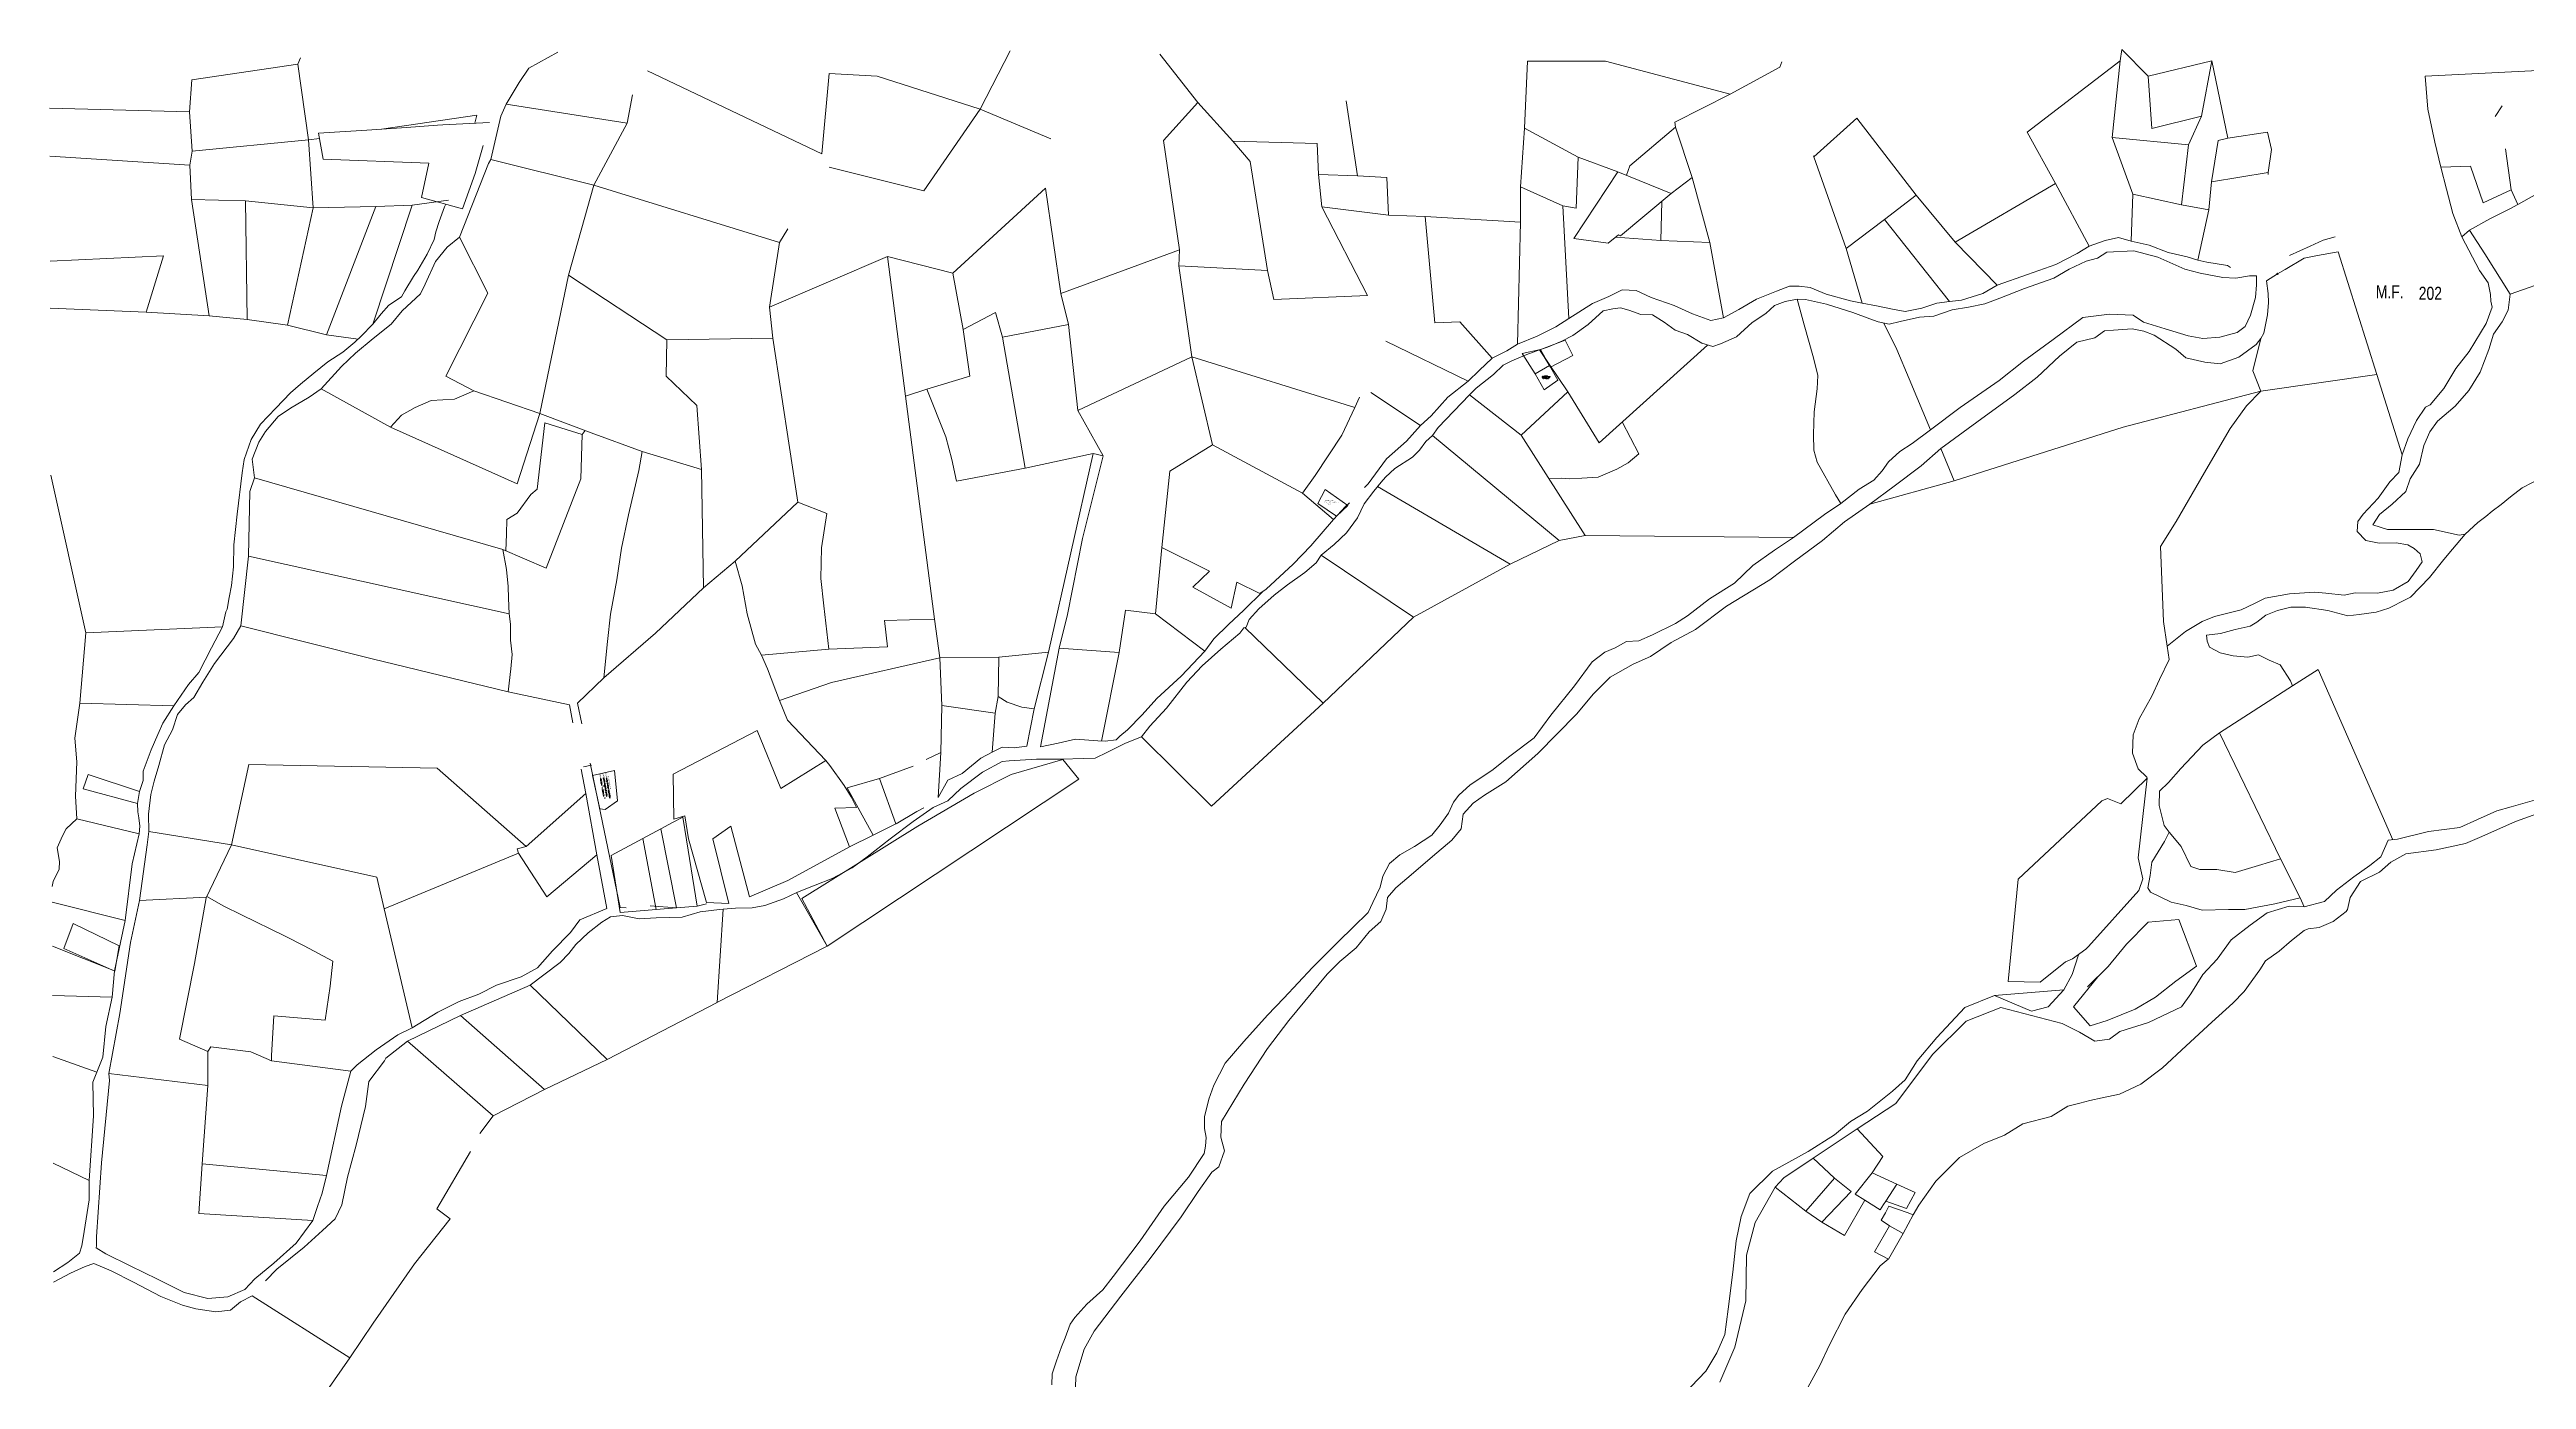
# Model space of a CAD drawing. Header units: millimetres. Extents: x 1186 to 5770, y 1756 to 4686.
# Drawn here: x 1186 to 3086, y 3666 to 4685 of the extents above; entities that cross this region are included whole.
import ezdxf

# ---------------------------------------------------------------- set-up
doc = ezdxf.new("R2010")
doc.units = ezdxf.units.MM
doc.header["$PDMODE"] = 35
doc.header["$PDSIZE"] = 0.5
for name, color, linetype, lineweight in [('Level 4', 7, 'Continuous', 0), ('PARCELAS', 7, 'Continuous', 0), ('Zona', 7, 'Continuous', 0)]:
    doc.layers.add(name, color=color, linetype=linetype, lineweight=lineweight)
doc.styles.add('ESCRITO', font='simplex.shx', dxfattribs={"height": 2})
doc.styles.add('ROMAN', font='times.ttf', dxfattribs={"height": 2})
doc.styles.get("Standard").update_dxf_attribs({"font": 'TCCM____.TTF'})
doc.styles.add('STYLE1', font='sanss___.ttf', dxfattribs={"height": 0.24})
doc.styles.add('Styledgn003', font='dgn003.shx')

# ---------------------------------------------------------------- blocks, each defined once
blk = doc.blocks.new('AnonymousCell31')
at = {"layer": 'Level 4', "color": 6}
for p, q in [((4.7, 17), (-17.4, -8.4)), ((17.3, 6.7), (-5.2, -16.9)), ((4.7, 17), (17.3, 6.7))]:
    blk.add_line(p, q, dxfattribs=at)
at = {"layer": 'Level 4', "color": 6, "linetype": 'Continuous', "lineweight": 0}
blk.add_line((-17.4, -8.4), (-5.2, -16.9), dxfattribs=at)
blk = doc.blocks.new('AnonymousCell32')
at = {"layer": 'Level 4', "color": 6}
for p, q in [((-26, 18.2), (7.8, 40.7)), ((7.8, 40.7), (27.6, 19.5)), ((19.2, 7.1), (27.6, 19.5)), ((-26, 18.2), (-9.5, 3)), ((-9.5, 3), (3.1, -7.3)), ((19.2, 7.1), (6.4, -9.4)), ((3.1, -7.3), (-19.4, -30.9)), ((13.6, -14), (-1.8, -41)), ((13.6, -14), (6.4, -9.4)), ((-19.4, -30.9), (-1.8, -41))]:
    blk.add_line(p, q, dxfattribs=at)
blk = doc.blocks.new('AnonymousCell33')
at = {"layer": 'Level 4', "color": 6}
for p, q in [((-15.8, -2.3), (-3, 14.1)), ((-3, 14.1), (15.9, 5.5)), ((15.9, 5.5), (7.5, -7.5)), ((-8.6, -6.9), (-15.8, -2.3)), ((3.3, -14.2), (-8.6, -6.9)), ((5.9, -10.1), (3.3, -14.2)), ((7.5, -7.5), (5.9, -10.1))]:
    blk.add_line(p, q, dxfattribs=at)
blk = doc.blocks.new('AnonymousCell34')
at = {"layer": 'Level 4', "color": 6}
for p, q in [((-10.9, -7.2), (0.5, 12.8)), ((10.9, 6.9), (-0.3, -12.8)), ((0.5, 12.8), (10.9, 6.9)), ((-0.3, -12.8), (-10.9, -7.2))]:
    blk.add_line(p, q, dxfattribs=at)
blk = doc.blocks.new('AnonymousCell35')
at = {"layer": 'Level 4', "color": 6}
for p, q in [((-12.2, -0.2), (-8.8, 5.3)), ((-8.8, 5.3), (-6.3, 10.5)), ((-6.3, 10.5), (7.7, 5.5)), ((12.4, 3.8), (4.6, -10.4)), ((12.4, 3.8), (7.7, 5.5)), ((-12.2, -0.2), (-5.8, -4.5)), ((-5.8, -4.5), (4.6, -10.4))]:
    blk.add_line(p, q, dxfattribs=at)
blk = doc.blocks.new('AnonymousCell36')
at = {"layer": 'Level 4', "color": 6}
for p, q in [((-2.9, 9.3), (-11.2, -3.7)), ((-2.9, 9.3), (11.2, 2.9)), ((11.2, 2.9), (4.6, -9.4)), ((-11.2, -3.7), (4.6, -9.4))]:
    blk.add_line(p, q, dxfattribs=at)
blk = doc.blocks.new('MF')
at = {"layer": 'Zona', "color": 7, "linetype": 'Continuous', "lineweight": 0, "insert": (0.4, 0.4), "char_height": 10, "attachment_point": 5, "line_spacing_factor": 0.8, "style": 'Styledgn003'}
blk.add_mtext('{\\Fdgn000|c0;\\W0.8;M.F.}', dxfattribs=at)

msp = doc.modelspace()

# ---------------------------------------------------------------- linework, layer by layer
at = {"layer": 'PARCELAS', "color": 1, "linetype": 'Continuous', "lineweight": 0}
for p, q in [((1376.2, 4674.3), (1378.3, 4679.1)), ((1376.2, 4674.3), (1384.4, 4616.1)), ((1899.5, 4639.7), (1922.7, 4684.5)), ((2037.5, 4681.9), (2066.5, 4644.8)), ((2317.2, 4625.1), (2319.4, 4676.4)), ((2319.4, 4676.4), (2379.1, 4676.4)), ((2379.1, 4676.4), (2474.9, 4651.2)), ((2514.5, 4676), (2513, 4672)), ((2702.7, 4622), (2774, 4676.8)), ((2767.7, 4618.1), (2774, 4676.8)), ((2774, 4676.8), (2775.1, 4685.4)), ((2844.1, 4676.9), (2856.6, 4617.4)), ((1820.7, 4665), (1783.8, 4667.1)), ((1820.7, 4665), (1899.5, 4639.7)), ((2513, 4672), (2474.9, 4651.2)), ((3007.7, 4664.9), (3148.6, 4672)), ((1185.9, 4640.4), (1293.1, 4637.6)), ((1293.1, 4637.6), (1295.2, 4607.6)), ((1440.6, 4624.4), (1513.7, 4635.2)), ((1536.2, 4643.6), (1629, 4629.1)), ((1633.1, 4650.8), (1629, 4629.1)), ((1899.5, 4639.7), (1953.9, 4617)), ((2040.1, 4615.6), (2066.5, 4644.8)), ((2066.5, 4644.8), (2093.5, 4615.1)), ((2189.1, 4588.6), (2180.4, 4646.1)), ((1384.4, 4616.1), (1392.9, 4617.3)), ((1629, 4629.1), (1603.2, 4581.5)), ((2314, 4580.1), (2317.2, 4625.1)), ((2317.2, 4625.1), (2358.2, 4602.9)), ((2432.8, 4625.9), (2445.7, 4587.4)), ((2538.9, 4603.3), (2571.9, 4632.8)), ((2571.9, 4632.8), (2617.4, 4573.9)), ((2702.7, 4622), (2724.2, 4582.7)), ((2826.4, 4612.3), (2767.7, 4618.1)), ((2767.7, 4618.1), (2783.6, 4574.5)), ((1186, 4603.8), (1293.4, 4596.7)), ((1295.2, 4607.6), (1293.4, 4596.7)), ((1295.2, 4607.6), (1384.4, 4616.1)), ((1384.4, 4616.1), (1388, 4564.2)), ((1603.2, 4581.5), (1524.3, 4601.1)), ((2040.1, 4615.6), (2052.4, 4531.8)), ((2093.5, 4615.1), (2106.6, 4599.5)), ((2106.6, 4599.5), (2119.9, 4516)), ((2358.2, 4602.9), (2388.7, 4591.7)), ((2538.6, 4604), (2538.9, 4603.3)), ((2538.9, 4603.3), (2563.7, 4533)), ((2826.4, 4612.3), (2820.9, 4566.3)), ((2849, 4615.6), (2843.9, 4583.9)), ((1293.4, 4596.7), (1294.7, 4570.5)), ((1603.2, 4581.5), (1583.9, 4512.5)), ((1745.7, 4537.6), (1603.2, 4581.5)), ((2161.7, 4564.9), (2159.1, 4589.6)), ((2159.1, 4589.6), (2189.1, 4588.6)), ((2314.1, 4553.2), (2314, 4580.1)), ((2346.5, 4565.6), (2314, 4580.1)), ((2429.5, 4575), (2445.7, 4587.4)), ((2429.5, 4575), (2445.7, 4587.4)), ((2445.7, 4587.4), (2459.1, 4537.4)), ((2724.2, 4582.7), (2750.1, 4534.7)), ((2843.9, 4583.9), (2842, 4562.6)), ((2843.9, 4583.9), (2887.4, 4591.2)), ((1294.7, 4570.5), (1336.2, 4569.5)), ((1308.3, 4481.3), (1294.7, 4570.5)), ((1336.2, 4569.5), (1388, 4564.2)), ((1336.2, 4569.5), (1337.5, 4478.5)), ((1388, 4564.2), (1368.3, 4474)), ((1388, 4564.2), (1436.1, 4565)), ((1436.1, 4565), (1398.3, 4466.6)), ((1464, 4566), (1433.9, 4475)), ((1436.1, 4565), (1464, 4566)), ((1464, 4566), (1491.9, 4569.9)), ((2212.7, 4558.4), (2161.7, 4564.9)), ((2351, 4479.2), (2346.5, 4565.6)), ((2422.5, 4569), (2421.7, 4539)), ((2617.4, 4573.9), (2647.4, 4537.8)), ((2783.6, 4574.5), (2782.3, 4538.6)), ((2783.6, 4574.5), (2820.9, 4566.3)), ((2820.9, 4566.3), (2842, 4562.6)), ((2842, 4562.6), (2833.5, 4524)), ((3073.9, 4577.8), (3078.9, 4566.6)), ((1500.3, 4541.6), (1522, 4498.6)), ((2212.7, 4558.4), (2240.9, 4557.4)), ((2240.9, 4557.4), (2314.1, 4553.2)), ((2311.7, 4459.6), (2314.1, 4553.2)), ((2387.1, 4541.7), (2421.7, 4539)), ((2563.7, 4533), (2593.1, 4555.1)), ((2593.1, 4555.1), (2643, 4492.2)), ((3036, 4541.9), (3041.8, 4547)), ((1186.3, 4523.2), (1273.4, 4527.3)), ((1260, 4484.1), (1273.4, 4527.3)), ((1745.7, 4537.6), (1738, 4487.8)), ((1738, 4487.8), (1828.5, 4526.7)), ((1828.5, 4526.7), (1842.4, 4419.8)), ((1828.5, 4526.7), (1878.7, 4514)), ((1961.4, 4498.3), (2052.4, 4531.8)), ((2052.4, 4531.8), (2052.1, 4519.6)), ((2421.7, 4539), (2459.1, 4537.4)), ((2459.1, 4537.4), (2469.7, 4479.8)), ((2563.7, 4533), (2576.1, 4491)), ((2647.4, 4537.8), (2679.5, 4504.8)), ((2900.4, 4516.8), (2914.9, 4525.5)), ((2914.9, 4525.5), (2925.2, 4527.5)), ((2925.2, 4527.5), (2941, 4530.4)), ((2970.7, 4436.2), (2941, 4530.4)), ((1583.9, 4512.5), (1562, 4406.5)), ((1659.3, 4462.9), (1583.9, 4512.5)), ((1878.7, 4514), (1886.5, 4470.7)), ((2052.1, 4519.6), (2061.9, 4449.9)), ((2052.1, 4519.6), (2119.9, 4516)), ((2886.1, 4508.1), (2894.6, 4513.5)), ((2887.4, 4498.5), (2886.1, 4508.1)), ((2894.6, 4513.5), (2900.4, 4516.8)), ((1186.4, 4487.1), (1260, 4484.1)), ((1260, 4484.1), (1308.3, 4481.3)), ((1522, 4498.6), (1489.8, 4435.1)), ((1738, 4487.8), (1740.6, 4464.1)), ((1961.4, 4498.3), (1967.3, 4474.6)), ((2887, 4482), (2887.7, 4491.4)), ((2887.7, 4491.4), (2887.4, 4498.5)), ((1368.3, 4474), (1398.3, 4466.6)), ((1398.3, 4466.6), (1422.5, 4463.4)), ((1740.6, 4464.1), (1659.3, 4462.9)), ((1740.6, 4464.1), (1759.7, 4338.4)), ((1916.7, 4464.9), (1967.3, 4474.6)), ((1934, 4364.6), (1916.7, 4464.9)), ((1967.3, 4474.6), (1974.5, 4408.7)), ((2881.7, 4463.8), (2884, 4468)), ((2884, 4468), (2887, 4482)), ((1974.5, 4408.7), (2061.9, 4449.9)), ((2061.9, 4449.9), (2077.7, 4382.4)), ((2061.9, 4449.9), (2186.9, 4410.9)), ((2328.5, 4455.3), (2350.2, 4423)), ((2875.7, 4439), (2881.7, 4463.8)), ((1489.8, 4435.1), (1511.4, 4423.9)), ((2881.8, 4423.5), (2875.7, 4439)), ((2970.7, 4436.2), (2881.8, 4423.5)), ((2990.2, 4374.7), (2970.7, 4436.2)), ((1394.1, 4425.3), (1447.4, 4395.9)), ((1511.4, 4423.9), (1562, 4406.5)), ((1858.7, 4425), (1842.4, 4419.8)), ((1842.4, 4419.8), (1864.7, 4248.8)), ((1974.5, 4408.7), (1994, 4374)), ((2186.9, 4410.9), (2190.6, 4419)), ((2199.2, 4422.6), (2237.2, 4397.3)), ((2275, 4420.8), (2314.6, 4389.7)), ((2314.6, 4389.7), (2350.2, 4423)), ((2881.8, 4423.5), (2776.2, 4396)), ((1594.4, 4390.2), (1596.7, 4393.4)), ((2246.6, 4389.5), (2343.7, 4308.9)), ((2314.6, 4389.7), (2363.6, 4312.8)), ((2776.2, 4396), (2646.7, 4354.7)), ((1934, 4364.6), (1986.4, 4375.8)), ((1951.9, 4223.4), (1986.4, 4375.8)), ((1986.4, 4375.8), (1994, 4374)), ((2077.7, 4382.4), (2146.8, 4345.2)), ((2646.7, 4354.7), (2636.5, 4379.6)), ((1186.8, 4359.2), (1213.7, 4238.2)), ((1343, 4357), (1533.5, 4302)), ((2204.3, 4350.3), (2306.2, 4290.9)), ((2646.7, 4354.7), (2582, 4337)), ((1711.6, 4293.1), (1759.7, 4338.4)), ((2146.8, 4345.2), (2170.6, 4325.2)), ((2343.7, 4308.9), (2363.6, 4312.8)), ((2363.6, 4312.8), (2523.3, 4311.4)), ((1338.4, 4297), (1332.7, 4243.6)), ((1338.4, 4297), (1538.4, 4252.9)), ((2034.2, 4252.9), (2039, 4303.7)), ((2161.2, 4297.7), (2231.9, 4250.2)), ((2306.2, 4290.9), (2343.7, 4308.9)), ((1687.5, 4272.7), (1711.6, 4293.1)), ((2231.9, 4250.2), (2306.2, 4290.9)), ((1650.6, 4238.1), (1687.5, 4272.7)), ((1213.7, 4238.2), (1209.2, 4184.3)), ((1213.7, 4238.2), (1318.5, 4242.8)), ((1611, 4203.7), (1650.6, 4238.1)), ((1868.8, 4219), (1864.7, 4248.8)), ((2034.2, 4252.9), (2071.8, 4224.2)), ((2102.7, 4242.4), (2162.6, 4184.4)), ((2162.6, 4184.4), (2231.9, 4250.2)), ((1783.5, 4225.6), (1731.8, 4221)), ((1868.8, 4219), (1913.8, 4219.6)), ((1870.3, 4182.6), (1868.8, 4219)), ((1913.8, 4219.6), (1913.3, 4189.4)), ((1913.8, 4219.6), (1951.9, 4223.4)), ((1940.9, 4180), (1951.9, 4223.4)), ((1960.1, 4226.6), (1945.9, 4150.9)), ((1960.1, 4226.6), (2006.1, 4223.1)), ((2006.1, 4223.1), (1992.7, 4155.2)), ((1590.8, 4184.3), (1611, 4203.7)), ((1209.2, 4184.3), (1281.3, 4182.2)), ((1537.7, 4192.9), (1584.7, 4183)), ((1587.2, 4169.2), (1584.7, 4183)), ((1869.5, 4146.5), (1870.3, 4182.6)), ((1911.2, 4176.7), (1870.3, 4182.6)), ((1913.3, 4189.4), (1911.2, 4176.7)), ((1935.5, 4151.4), (1940.9, 4180)), ((2906.2, 4197.5), (2850.1, 4161.5)), ((1908.9, 4146.7), (1911.2, 4176.7)), ((2850.1, 4161.5), (2896.9, 4065)), ((1869.5, 4146.5), (1867.4, 4111.9)), ((1551.4, 4074.4), (1483.2, 4134.4)), ((1597.1, 4115.1), (1593.7, 4133.6)), ((1601.6, 4136.8), (1595.5, 4135.5)), ((1597.1, 4115.1), (1551.4, 4074.4)), ((1605.5, 4068.1), (1597.1, 4115.1)), ((1206.7, 4095.6), (1254.7, 4084.2)), ((1262, 4086), (1325.4, 4075.8)), ((1325.4, 4075.8), (1306, 4035)), ((1442.4, 4026.6), (1545.5, 4069.3)), ((1613.4, 4026.9), (1605.5, 4068.1)), ((2896.9, 4065), (2912, 4035)), ((1243.9, 4017.8), (1187.9, 4031.8)), ((1254.8, 4033.1), (1306.2, 4035.6)), ((2912, 4035), (2915.1, 4028.1)), ((1243.9, 4017.8), (1235.8, 3979.2)), ((1442.4, 4026.6), (1464, 3935.5)), ((1702.6, 4026.4), (1697.8, 3954.7)), ((1188.1, 3998), (1235.8, 3979.2)), ((1235.8, 3979.2), (1234, 3958.8)), ((2738.2, 3951.4), (2756.8, 3974.6)), ((1188.2, 3960.1), (1234, 3958.8)), ((1501.1, 3944.8), (1554.4, 3968.1)), ((1554.4, 3968.1), (1613.5, 3911)), ((1613.5, 3911), (1697.8, 3954.7)), ((2677.6, 3960.2), (2730.8, 3964.6)), ((2718.7, 3951.5), (2730.8, 3964.6)), ((1460.5, 3925.1), (1501.1, 3944.8)), ((1501.1, 3944.8), (1565.6, 3888.2)), ((1222.2, 3901.3), (1188.3, 3913.3)), ((1307.2, 3917.3), (1307.3, 3891.3)), ((1460.5, 3925.1), (1526.2, 3867.8)), ((1231.4, 3900.3), (1307.3, 3891.3)), ((1356, 3910.1), (1416.9, 3902.1)), ((1565.6, 3888.2), (1613.5, 3911)), ((1307.3, 3891.3), (1303, 3831)), ((1526.2, 3867.8), (1565.6, 3888.2)), ((1188.6, 3831.7), (1216.4, 3818.4)), ((1303, 3831), (1300.3, 3793.1)), ((1303, 3831), (1398.3, 3822.2)), ((1300.3, 3793.1), (1387.7, 3787.6)), ((1341.2, 3730), (1416.3, 3682.4))]:
    msp.add_line(p, q, dxfattribs=at)
at = {"layer": 'PARCELAS', "color": 1, "linetype": 'Continuous', "lineweight": 0, "flags": 128}
for points in [[(1293.1, 4637.6), (1294.9, 4662.1), (1376.2, 4674.3)], [(1575.6, 4683.5), (1553.4, 4671.1), (1546.1, 4660.2), (1536.2, 4643.6)], [(2775.1, 4685.4), (2795.4, 4665)], [(2798.1, 4625), (2836.2, 4634.3), (2844.1, 4676.9), (2795.4, 4665), (2798.1, 4625)], [(1783.8, 4667.1), (1778.3, 4605.6), (1644.6, 4669.2)], [(3007.7, 4664.9), (3009.8, 4639.7), (3015.2, 4614.5), (3019.9, 4595.3)], [(1513.7, 4635.2), (1512.1, 4629)], [(1536.2, 4643.6), (1532, 4634.3), (1524.3, 4601.1)], [(1899.5, 4639.7), (1856.3, 4577), (1783.9, 4595.2)], [(2474.9, 4651.2), (2432.3, 4629.7), (2432.8, 4625.9)], [(3066.8, 4642.3), (3061.4, 4634.2)], [(1518.4, 4611.8), (1512.4, 4590.5), (1502.6, 4563.2), (1471.1, 4572.1), (1476.9, 4598.2), (1395.8, 4601.5), (1392.2, 4621.2), (1429.3, 4623.6), (1459.6, 4625.6), (1483.4, 4627.4), (1487.4, 4627.7), (1523.4, 4629.6)], [(2432.8, 4625.9), (2397.8, 4596.2), (2395.3, 4589)], [(2836.2, 4634.3), (2826.4, 4612.3)], [(2849, 4615.6), (2856.6, 4617.4), (2886.9, 4622.2), (2889.9, 4608.7), (2887.4, 4591.2)], [(1524.3, 4601.1), (1522.5, 4598), (1500.3, 4541.6)], [(2159.1, 4589.6), (2158, 4613.5), (2093.5, 4615.1)], [(2346.5, 4565.6), (2356.6, 4563.8), (2358.2, 4602.9)], [(3069.5, 4609.4), (3073.9, 4577.8)], [(1878.7, 4514), (1949.6, 4579.2), (1961.4, 4498.3)], [(2189.1, 4588.6), (2211.4, 4587.4), (2212.7, 4558.4)], [(2388.7, 4591.7), (2429.5, 4575), (2390.8, 4542.7), (2389.1, 4543.4), (2381.3, 4536.9), (2355, 4540.6), (2388.7, 4591.7)], [(2647.4, 4537.8), (2724.2, 4582.7)], [(2887.4, 4591.2), (2887.4, 4589.7)], [(3019.9, 4595.3), (3042.5, 4595.9), (3052.2, 4567.9), (3073.9, 4577.8)], [(3019.9, 4595.3), (3024.1, 4578.5), (3029, 4559.7), (3036, 4541.9)], [(3078.9, 4566.6), (3092.1, 4574.1), (3103.6, 4577.3), (3123.2, 4581.7), (3137.2, 4583.4), (3151.9, 4585.6)], [(1488.7, 4564.9), (1484.7, 4553.5), (1482.2, 4545.8), (1480.9, 4539.7), (1475.4, 4528.5), (1468.3, 4516.3), (1465, 4511.5), (1458.4, 4500.5), (1455.7, 4495.9), (1446, 4489.5), (1440.2, 4482.7), (1433.9, 4475)], [(1489.9, 4566.8), (1488.7, 4564.9)], [(2119.9, 4516), (2124.8, 4493.8), (2196.7, 4496.8), (2161.7, 4564.9)], [(2593.1, 4555.1), (2617.4, 4573.9)], [(3041.8, 4547), (3057.4, 4555.6), (3072.7, 4563.4), (3078.9, 4566.6)], [(1500.3, 4541.6), (1490.9, 4533.9), (1481.8, 4522.9), (1473.9, 4505.6), (1470.4, 4498.2), (1456.2, 4485), (1447.9, 4475), (1434.2, 4463.8), (1420.5, 4452.6), (1409.8, 4442.4), (1394.1, 4425.3)], [(1752.2, 4547.9), (1745.7, 4537.6)], [(2240.9, 4557.4), (2248.4, 4476), (2267.5, 4476.6), (2292.4, 4448.8)], [(2782.3, 4538.6), (2772.7, 4541.4), (2762.3, 4539.1), (2750.1, 4534.7)], [(2938.9, 4541.9), (2929.6, 4539.2), (2919.5, 4534.7), (2903.9, 4527.5)], [(2990.2, 4374.7), (2994.5, 4386.9), (3001.3, 4401.1), (3008.2, 4411.3), (3011.7, 4413.1), (3022.1, 4425.6), (3031.4, 4440.9), (3041.6, 4453.9), (3054.5, 4475.3), (3059.2, 4487.8), (3058.2, 4492.6), (3057.9, 4497.7), (3056.1, 4506.6), (3049.5, 4516), (3036, 4541.9)], [(3041.8, 4547), (3053.5, 4528.9), (3072.9, 4498)], [(2596.8, 4474.8), (2605.2, 4476.9), (2620.1, 4480.2), (2631.1, 4481), (2645, 4485.9), (2657.5, 4488), (2670.2, 4490.5), (2681.6, 4494.9), (2700.6, 4502.3), (2723, 4510.2), (2734.9, 4517.1), (2747.8, 4523.3), (2756.5, 4525.6), (2763.8, 4530.2), (2784.4, 4531), (2802.7, 4526.2), (2823.6, 4517.1), (2835.3, 4514.1), (2852.6, 4510.6), (2862.5, 4510.1), (2873.2, 4511.9), (2878.5, 4511.9), (2878.5, 4505.1), (2877.8, 4495.4), (2873.8, 4481.7), (2869.7, 4473), (2863.6, 4468.4), (2850.4, 4464.8), (2837.2, 4463.8), (2826, 4466), (2808.5, 4471.3), (2791.9, 4476.4), (2783.8, 4481.7), (2765.7, 4482.6), (2745.2, 4480), (2722.6, 4463.2), (2699.8, 4446.6), (2681, 4431.6), (2651.1, 4410.9), (2628.5, 4394)], [(2750.1, 4534.7), (2740.9, 4529.1), (2724.5, 4520.7), (2702.9, 4513), (2679.5, 4504.8)], [(2833.5, 4524), (2825.3, 4526.5), (2810.8, 4529.8), (2796.1, 4535.4), (2782.3, 4538.6)], [(2858.5, 4518.4), (2856.1, 4519.8), (2840.3, 4522.3), (2833.5, 4524)], [(3072.9, 4498), (3106.6, 4509.7), (3151.2, 4525.8), (3150.5, 4531.4)], [(2576.1, 4491), (2567, 4492.8), (2548.4, 4497.8), (2536.2, 4503.1), (2527.8, 4504.1), (2520.4, 4503.9), (2510.3, 4500.3), (2495.1, 4494.1), (2481.4, 4486.2), (2469.7, 4479.8)], [(2679.5, 4504.8), (2668.6, 4498.3), (2652.1, 4493.2), (2643, 4492.2)], [(1916.7, 4464.9), (1911.3, 4483.8), (1886.5, 4470.7)], [(2328.5, 4455.3), (2334.8, 4457.3), (2345.7, 4461.9), (2354.1, 4466.3), (2365.8, 4474.7), (2377.4, 4485.2), (2384.8, 4486.7), (2390.6, 4487.5), (2397.2, 4485.5), (2406.2, 4482.4), (2415.3, 4482), (2424.2, 4476.4), (2432.6, 4470.3), (2442, 4467), (2453, 4460.2), (2461.6, 4457.7)], [(2469.7, 4479.8), (2460, 4477.8), (2446, 4482.8), (2431.8, 4489.1), (2414.2, 4495.4), (2402.8, 4500.7), (2391.9, 4501.2), (2381.7, 4496.1), (2369.3, 4490.7), (2351, 4479.2)], [(2461.6, 4457.7), (2467.5, 4459.7), (2479.7, 4465.1), (2491.8, 4476.1), (2502.2, 4483), (2508.8, 4489.1), (2516.9, 4492.2), (2526.3, 4494)], [(2526.3, 4494), (2532.7, 4493.7), (2548.7, 4490.2), (2568.8, 4483.9), (2581.8, 4479.1), (2588.4, 4476.6), (2596.8, 4474.8)], [(2526.3, 4494), (2531.5, 4474.4), (2538.7, 4449.2), (2542, 4435.5), (2541.5, 4425.3), (2539.3, 4407.8), (2538.8, 4390.2), (2538.9, 4378.3), (2541.5, 4369.1), (2555.5, 4344), (2559.6, 4337.4)], [(2643, 4492.2), (2633.3, 4490.9), (2621.9, 4487.1), (2608.9, 4484.5), (2599.3, 4486.5), (2587.1, 4489), (2576.1, 4491)], [(3038.4, 4313.8), (3033.9, 4313), (3014.3, 4317.5), (2994.5, 4317.5), (2979, 4317.4), (2967.8, 4321), (2972.8, 4328.9), (2982.5, 4336.8), (2993.1, 4346.5), (2996.4, 4356.4), (3003.5, 4367.6), (3006.7, 4381.8), (3011.5, 4392.3), (3017.3, 4400.4), (3030.8, 4411.9), (3041.4, 4424.1), (3050, 4438.1), (3056.6, 4455.5), (3060.3, 4467.2), (3066.9, 4476.6), (3071.5, 4485.5), (3072.9, 4498)], [(1308.3, 4481.3), (1337.5, 4478.5), (1368.3, 4474)], [(1433.9, 4475), (1425, 4465.8), (1419.9, 4461)], [(1886.5, 4470.7), (1891.8, 4434.9), (1858.7, 4425)], [(2351, 4479.2), (2341.1, 4472.9), (2326.9, 4465.7), (2311.7, 4459.6)], [(2592.6, 4475.7), (2602.5, 4455.4), (2612, 4432.9), (2628.5, 4394)], [(2636.5, 4379.6), (2664.1, 4399.7), (2693, 4420.9), (2710.2, 4434.2), (2727.5, 4450.3), (2740.7, 4461), (2754.6, 4464.3), (2762, 4469.7), (2768.8, 4470.4), (2783.1, 4471.3), (2792, 4469.5), (2800.1, 4466.5), (2816.7, 4455.8), (2824.3, 4449), (2838.8, 4445.7), (2850.5, 4444.5), (2865, 4449.6), (2878.1, 4459.3), (2881.7, 4463.8)], [(1419.9, 4461), (1410.8, 4453.3), (1399.4, 4445.9), (1388.5, 4437.3), (1378.4, 4428.8), (1370.8, 4422.2), (1359.4, 4410.5), (1347.7, 4398.2), (1340.4, 4386.5), (1335.1, 4371), (1333.6, 4360.8), (1329.9, 4329.3), (1327.2, 4305.6), (1327, 4288.8), (1325.5, 4274.6), (1323.7, 4265.2), (1322.2, 4256.5), (1321.2, 4254.3), (1318.5, 4242.8)], [(1659.3, 4462.9), (1658.8, 4434.9), (1682.2, 4412.6), (1685.9, 4363.4)], [(2210.6, 4461.8), (2273.9, 4431.2)], [(2292.4, 4448.8), (2282.3, 4439.4), (2273.9, 4431.2)], [(2275, 4420.8), (2280, 4425.7), (2293.2, 4436.4), (2300.8, 4443.5), (2307.4, 4446.8), (2318.8, 4451.7), (2328.5, 4455.3)], [(2311.7, 4459.6), (2303.6, 4454.5), (2292.4, 4448.8)], [(2315.3, 4452.3), (2329.3, 4455.5), (2336.3, 4443.1), (2325.2, 4436.7), (2315.3, 4452.3)], [(2348.3, 4462.7), (2354.1, 4450.9), (2337, 4442), (2328.9, 4455.2), (2348.3, 4462.7)], [(2350.2, 4423), (2374.3, 4383.9), (2457.3, 4458.9)], [(2273.9, 4431.2), (2258.4, 4419), (2245.5, 4404.5), (2237.2, 4397.3)], [(2336.3, 4443.1), (2342.7, 4431.9), (2332.2, 4424.6), (2325.2, 4436.7), (2336.3, 4443.1)], [(1394.1, 4425.3), (1385, 4418.9), (1370.8, 4410.5), (1361.2, 4404.1), (1351.5, 4392.7), (1346.5, 4384.5), (1341.2, 4371.5), (1343, 4357)], [(1511.4, 4423.9), (1496.4, 4417.3), (1478.6, 4416.3), (1466.2, 4411), (1455.8, 4405.1), (1447.4, 4395.9)], [(1858.7, 4425), (1873.2, 4388.5), (1877.9, 4371.2), (1881.5, 4354.4), (1934, 4364.6)], [(2146.8, 4345.2), (2156.5, 4358.8), (2176.9, 4389.9), (2186.9, 4410.9)], [(2246.6, 4389.5), (2250.9, 4395.6), (2275, 4420.8)], [(2810, 4228), (2807.1, 4247), (2804.9, 4304.5), (2816.8, 4323.6), (2841.3, 4365.9), (2858.3, 4394.9), (2870.7, 4412.2), (2881.8, 4423.5)], [(1447.4, 4395.9), (1544.5, 4352.5), (1562, 4406.5)], [(1533.5, 4302), (1535.8, 4301), (1536.4, 4313.9), (1536.7, 4325.1), (1544.6, 4330.1), (1555.1, 4344.2), (1559.8, 4348.5), (1565.7, 4399.3), (1594.4, 4390.2), (1593.4, 4356.4), (1566.7, 4287.7), (1533.5, 4302)], [(1562, 4406.5), (1601.3, 4391.6), (1640.5, 4377.3)], [(2237.2, 4397.3), (2226.5, 4385.1), (2211.3, 4371.6), (2197.2, 4352.5), (2194.4, 4349.6)], [(2207.1, 4353.8), (2210.4, 4357.6), (2217.7, 4364.2), (2231.1, 4372.9), (2236.5, 4378.2), (2241.5, 4384.9), (2246.6, 4389.5)], [(2391.9, 4399.9), (2404.8, 4375.5), (2396.7, 4368.6), (2387.8, 4363.6), (2373.6, 4357.7), (2361.1, 4356.7), (2351.7, 4356.4), (2345.4, 4356.7), (2335.9, 4356.3)], [(2628.5, 4394), (2614.3, 4383.3), (2605, 4377.2), (2596.3, 4369.3), (2591.3, 4362.4), (2585, 4355.3), (2573.8, 4348.4), (2559.6, 4337.4)], [(1640.5, 4377.3), (1637.9, 4362.6), (1630, 4328.6), (1624.5, 4303.2), (1621, 4278.9), (1616.2, 4252.5), (1613.7, 4231.6), (1611, 4203.7)], [(1640.5, 4377.3), (1685.9, 4363.4), (1687.5, 4272.7)], [(1994, 4374), (1978, 4310.6), (1966.6, 4252.2), (1960.1, 4226.6)], [(2039, 4303.7), (2045, 4362.1), (2077.7, 4382.4)], [(2582, 4337), (2600.7, 4350.7), (2621.3, 4366.3), (2636.5, 4379.6)], [(2810, 4228), (2823.9, 4239.2), (2836.9, 4246.9), (2846.3, 4250.7), (2866.8, 4255.8), (2877, 4260.7), (2885.1, 4264.8), (2903.9, 4268.2), (2923, 4269.5), (2931.6, 4268.7), (2945.6, 4267), (2954.2, 4268.8), (2971.2, 4268.6), (2983.4, 4270.9), (2994.9, 4277.6), (3000.9, 4286), (3005.5, 4292.6), (3003.9, 4298.9), (2999.3, 4303), (2994.5, 4305.8), (2985.6, 4307.3), (2972.6, 4307), (2962.2, 4309), (2955.6, 4315.8), (2956.3, 4323.7), (2960.4, 4329.3), (2971.8, 4341.6), (2980.6, 4354.1), (2987.5, 4361.2), (2990.2, 4374.7)], [(1343, 4357), (1339.5, 4346.6), (1338.4, 4297)], [(2161.2, 4297.7), (2171.1, 4305.9), (2180.5, 4315), (2188.9, 4326.5), (2194.2, 4337.2), (2201.5, 4346.9), (2207.1, 4353.8)], [(3109.2, 4356.9), (3098, 4357.7), (3082.3, 4349.5), (3073.2, 4342.6), (3066.1, 4336.7), (3059.2, 4331.6), (3054.4, 4327.5), (3048.1, 4322.7), (3038.4, 4313.8)], [(1759.7, 4338.4), (1782, 4329.6), (1778, 4303.4), (1777.3, 4280), (1779.6, 4258.9), (1783.5, 4225.6)], [(1972.4, 3652.1), (1972.9, 3667.9), (1979.4, 3689), (1987, 3702.7), (2007.5, 3729.7), (2030, 3758.5), (2053.8, 3790.6), (2066.7, 3810), (2077.3, 3824.8), (2082.7, 3828.9), (2086.9, 3841.1), (2084.1, 3851.5), (2084.8, 3863.7), (2102, 3892.2), (2120, 3919.5), (2136.4, 3941.1), (2165.8, 3976.6), (2175.4, 3986.2), (2187.9, 3996.7), (2198, 4008.9), (2206.8, 4016.8), (2210.9, 4026.3), (2212.1, 4035.2), (2218.5, 4042.8), (2231.9, 4054.3), (2246.6, 4066.8), (2261.3, 4079.3), (2268.4, 4088), (2270.1, 4099.1), (2277.7, 4107.6), (2286.3, 4113.9), (2302.8, 4123.9), (2327.4, 4145.6), (2357, 4175.9), (2370, 4191.5), (2382.9, 4204.2), (2400.4, 4214.2), (2413.8, 4220.1), (2429.6, 4230.8), (2448.1, 4240.7), (2471.9, 4258.6), (2505.1, 4278.8), (2524.2, 4293.3), (2545.5, 4309.1), (2562.4, 4323.4), (2582, 4337)], [(2164.3, 4348), (2158.6, 4337.5), (2172.9, 4327.7), (2181.6, 4335.9), (2164.3, 4348)], [(2182.8, 4338), (2179.9, 4335.1), (2170.6, 4325.2)], [(2559.6, 4337.4), (2547.2, 4329), (2523.3, 4311.4)], [(2170.6, 4325.2), (2153.1, 4305), (2139.7, 4290.8), (2118.9, 4271.6), (2114.1, 4268.3)], [(2906.2, 4197.5), (2904.6, 4201.5), (2896.7, 4213.7), (2888.1, 4217.3), (2879.9, 4221.3), (2871.8, 4219.5), (2860.6, 4220.7), (2850.7, 4223), (2842.5, 4227.3), (2840.7, 4231.9), (2840, 4236.5), (2850.9, 4237.8), (2862.1, 4240.8), (2873.7, 4243.4), (2878.6, 4246.5), (2885.7, 4251.8), (2894.5, 4255.4), (2904.7, 4258), (2916.1, 4257.8), (2933.2, 4255.3), (2948.4, 4251.2), (2957.3, 4252.3), (2970.3, 4254.1), (2979.9, 4257.2), (2993.1, 4263.8), (2996.7, 4265.6), (3011.1, 4280.6), (3022.2, 4294.4), (3028.8, 4302.3), (3038.4, 4313.8)], [(1533.5, 4302), (1536.4, 4286.9), (1537.5, 4273.7), (1538, 4264.8), (1538.4, 4252.9)], [(2523.3, 4311.4), (2508.9, 4301.7), (2492.1, 4289.9), (2478.2, 4276.4), (2458.9, 4264.2), (2442.2, 4251.2), (2432.8, 4245.5), (2415.3, 4236.8), (2404.7, 4232), (2395.2, 4231.7), (2386.6, 4226.8), (2378.8, 4223.5), (2368.9, 4215.9), (2355.5, 4197.5), (2337.2, 4175.1), (2324.6, 4157.8), (2305.8, 4143.7), (2291.9, 4132.8), (2275.4, 4121.8), (2266.8, 4113.9), (2262.7, 4108.5), (2258.7, 4100.1), (2252.4, 4091), (2246, 4083.1), (2232.6, 4074.4), (2221.4, 4068), (2213.6, 4061.4), (2208.5, 4051.7), (2206.3, 4043.3), (2200.7, 4031.6), (2197.2, 4023.9), (2185.8, 4012.5), (2174.4, 4001.5), (2154.4, 3981.6), (2132.6, 3958.2), (2119.9, 3945.2), (2101.9, 3924.8), (2087.5, 3908.2), (2078.7, 3891.4), (2075.1, 3880.7), (2071.6, 3867.2), (2071.6, 3858.3), (2072.9, 3851.2), (2072.4, 3844.6), (2071.4, 3839), (2059.3, 3820.9), (2040.8, 3798.7), (2022.4, 3772), (2001.6, 3744.7), (1993.8, 3734.5), (1981.3, 3723.6), (1972.2, 3713.4), (1968.7, 3708.3), (1964.9, 3697.8), (1961.9, 3690.7), (1958.1, 3680), (1954.8, 3670.1), (1954.6, 3661.7)], [(2039, 4303.7), (2075.4, 4285.6), (2062.6, 4273.2), (2092, 4257.2), (2096.4, 4277), (2114.1, 4268.3)], [(2103.7, 4242.6), (2106, 4248.5), (2113.3, 4256.6), (2125, 4267.1), (2135.4, 4275), (2148.6, 4284.4), (2157.4, 4291.8), (2161.2, 4297.7)], [(1711.6, 4293.1), (1717, 4274.2), (1720.9, 4252.8), (1727.3, 4229.6), (1731.8, 4221)], [(2006.1, 4223.1), (2011.1, 4255.6), (2034.2, 4252.9)], [(2116.5, 4270), (2101.9, 4255.6), (2090, 4244.6), (2078.9, 4233.7), (2071.8, 4224.2)], [(1332.7, 4243.6), (1326.9, 4233.9), (1312.5, 4214.8), (1303.4, 4200.3), (1296.5, 4188.6), (1290.2, 4183), (1283.9, 4175.6), (1280.3, 4163.9), (1274, 4152.4), (1269.8, 4136.4), (1266, 4124.4), (1263.5, 4114.2), (1261.7, 4099.2), (1262, 4086)], [(1318.5, 4242.8), (1310.1, 4226.8), (1300.3, 4207.9), (1292.4, 4198.7), (1281.3, 4182.2)], [(1332.7, 4243.6), (1433.2, 4218.2), (1537.7, 4192.9)], [(1537.7, 4192.9), (1539.6, 4210.7), (1540.6, 4221.6), (1539.3, 4232.5), (1539.5, 4245), (1538.4, 4252.9)], [(1864.7, 4248.8), (1826.3, 4247.8), (1828.5, 4227.5), (1783.5, 4225.6)], [(2023.4, 4158.5), (2029.8, 4166.6), (2042.4, 4180.4), (2058.1, 4200.3), (2069.8, 4213), (2084.2, 4225.8), (2098.7, 4238), (2101.7, 4242.1), (2103.7, 4242.6)], [(1731.8, 4221), (1736.6, 4210.7), (1745.8, 4186.3)], [(1745.8, 4186.3), (1785.5, 4200.2), (1868.8, 4219)], [(2071.8, 4224.2), (2053.8, 4205.1), (2035, 4188), (2023.9, 4175.3), (2012.7, 4163.8), (2006.7, 4159), (2003.9, 4156.2), (1995.5, 4155.1)], [(2794.5, 4126.8), (2794.4, 4127.5), (2787.7, 4133.9), (2783.3, 4146), (2783.8, 4160), (2788.6, 4172.2), (2798.2, 4189.8), (2804.2, 4202.5), (2811.6, 4217.8), (2810, 4228)], [(2983, 4079.6), (2925.7, 4210.2), (2906.2, 4197.5)], [(1209.2, 4184.3), (1205.4, 4157.4), (1206.7, 4139.3), (1205.9, 4113.1), (1206.7, 4095.6)], [(1281.3, 4182.2), (1272.7, 4168.9), (1268.9, 4160.3), (1263.9, 4148.6), (1257.6, 4132.3), (1257.6, 4124.9), (1254.9, 4116.5)], [(1594.1, 4168.4), (1590.8, 4184.3)], [(1745.8, 4186.3), (1751.8, 4171.2), (1781.2, 4140.4)], [(1913.3, 4189.4), (1920.4, 4185), (1931.5, 4181.3), (1940.9, 4180)], [(2023.4, 4158.5), (2077.1, 4105.3), (2162.6, 4184.4)], [(1708.5, 4090), (1694.7, 4080.4), (1706.9, 4030.8), (1689.7, 4031.4), (1676, 4080.2), (1673.2, 4097.9), (1664.7, 4095.4), (1664.1, 4129.8), (1728.7, 4163.4), (1746.7, 4118.8), (1781.2, 4140.4), (1784.2, 4136.5), (1795.2, 4121.1), (1800.7, 4112.5), (1804.7, 4104.4), (1788.1, 4103.8), (1799.3, 4074.2), (1752.1, 4048.3), (1722.6, 4035.9), (1722.6, 4035.9), (1708.5, 4090)], [(2850.1, 4161.5), (2837.4, 4152), (2820.5, 4134.2), (2811.1, 4123.5), (2804.2, 4116.8), (2803.8, 4105.9), (2807.6, 4090.4), (2811.5, 4085.3)], [(1759.5, 4039.3), (1773, 4044.7), (1786.2, 4049.8), (1801.4, 4058), (1813, 4066.6), (1830.5, 4080.4), (1848.3, 4093.7), (1863.5, 4104.2), (1874.7, 4109.5), (1884.8, 4119), (1901.5, 4131.5), (1916.5, 4139.6), (1921.8, 4140.2), (1942.9, 4141.5), (1962.2, 4141.5), (1978.8, 4141.8), (1987.7, 4142.1), (1997.3, 4146.7), (2011, 4153.6), (2023.4, 4158.5)], [(1858.1, 4141), (1869.5, 4146.5)], [(1908.9, 4146.7), (1900, 4142.1), (1885.8, 4130.4), (1874.9, 4125.3), (1867.4, 4111.9)], [(1935.5, 4151.4), (1925.6, 4150.1), (1916.5, 4150.6), (1908.9, 4146.7)], [(1995.5, 4155.1), (1989.9, 4155.4), (1972.6, 4156.6), (1959.4, 4153.7), (1945.9, 4150.9)], [(1215.6, 4129.5), (1211.8, 4118.6), (1253.4, 4107.4), (1254.9, 4116.5), (1215.6, 4129.5)], [(1325.4, 4075.8), (1338.8, 4137.4), (1483.2, 4134.4)], [(1628.2, 4027.5), (1623.6, 4027.7), (1600.5, 4138.2)], [(1602.4, 4128.9), (1619.1, 4132.8), (1621.5, 4109.4), (1611.9, 4102.7), (1607.8, 4103.3), (1602.4, 4128.9)], [(1762.9, 4034.5), (1782.3, 3998), (1975.2, 4126), (1963.1, 4141.1), (1923.3, 4129.7), (1894.9, 4115.4), (1851.8, 4089.9), (1762.9, 4034.5)], [(1797.7, 4119.3), (1822.5, 4126.5), (1835, 4091.8), (1817.6, 4083.1), (1797.7, 4119.3)], [(1822.5, 4126.5), (1848.3, 4135.9)], [(2788.3, 4040.6), (2791.3, 4049.6), (2787.7, 4065.6), (2794.5, 4126.8), (2774.5, 4107.2), (2764.1, 4111.1), (2759.9, 4109.4), (2695.6, 4049.4), (2688.1, 3971), (2712.6, 3970.4), (2732.1, 3986.1), (2737.3, 3988.3), (2747.6, 3995.7), (2749.6, 3997.7), (2788.3, 4040.6)], [(1253.4, 4107.4), (1253.6, 4101), (1254.4, 4096.4), (1255.2, 4090.1), (1254.7, 4084.2)], [(1800.9, 4112.2), (1801.4, 4112.5)], [(1856.4, 4104), (1851, 4101.2), (1835.2, 4091.7)], [(2948.3, 4026.1), (2950.3, 4035.2), (2958.3, 4047.6), (2972.8, 4054.8), (2981.4, 4062.5), (2993, 4068.7), (3016.2, 4071.8), (3038.7, 4076.8), (3051.2, 4082.2), (3077, 4093.5), (3097.8, 4101), (3110, 4100.3), (3121, 4097.5), (3144.8, 4102), (3159.8, 4103.6), (3175, 4111.3), (3182.1, 4117.4)], [(2979.5, 4079.2), (2986.6, 4080), (3010.4, 4085.9), (3034.3, 4089), (3048, 4095.1), (3062.7, 4101.8), (3073.7, 4104.9), (3089.9, 4109.5), (3112.8, 4111.6), (3130.8, 4113.9), (3140.5, 4115)], [(1187.9, 4043.7), (1188.7, 4047.5), (1193.3, 4057), (1193.5, 4062.8), (1191.7, 4073.5), (1195.8, 4082.6), (1198.6, 4088), (1206.7, 4095.6)], [(1254.7, 4084.2), (1249.2, 4061.1), (1243.9, 4017.8)], [(1262, 4086), (1260.8, 4075.6), (1254.8, 4033.1)], [(1654.8, 4088), (1640.9, 4080.6), (1651.1, 4026), (1666.7, 4027.3), (1654.8, 4088)], [(1671.5, 4096.9), (1663.7, 4092.7), (1654.8, 4088), (1666.7, 4027.3), (1682.6, 4028.7), (1674.4, 4079.4), (1671.5, 4096.9)], [(2811.5, 4085.3), (2807.9, 4078.2), (2798.1, 4062.4), (2796.8, 4052.2), (2795.1, 4042.6), (2797.1, 4039.3)], [(2896.9, 4065), (2879.9, 4059.8), (2862.1, 4054.5), (2848.1, 4056.7), (2834.9, 4056.9), (2828.1, 4059.2), (2820.6, 4074.4), (2811.5, 4085.3)], [(1325.4, 4075.8), (1437, 4051), (1442.4, 4026.6)], [(1545.5, 4069.3), (1544.5, 4072.6), (1551.4, 4074.4)], [(1545.5, 4069.3), (1567.4, 4035.8), (1605.5, 4068.1)], [(1640.9, 4080.6), (1616.6, 4067.6), (1623.6, 4023.9), (1651.1, 4026), (1640.9, 4080.6)], [(1817.6, 4083.1), (1799.3, 4074.2)], [(2915.1, 4028.1), (2930.6, 4032.3), (2939.9, 4040.9), (2953.1, 4051.1), (2965.5, 4059.8), (2973.9, 4066.4), (2979.5, 4079.2)], [(1254.8, 4033.1), (1248.1, 4000.8), (1239.9, 3946.4), (1231.4, 3900.3)], [(1306.4, 4036.2), (1319.6, 4028.6), (1333.1, 4022.1), (1366.6, 4005.7), (1381.2, 3998.2), (1403.1, 3986.5), (1401.1, 3967.3), (1397.3, 3941.3), (1357.9, 3944.6), (1356.2, 3914.2), (1356, 3910.1), (1340.2, 3916.9), (1309.6, 3920.7), (1307.2, 3917.3), (1285.6, 3926.7), (1297, 3984.7), (1306, 4035), (1306.4, 4036.2)], [(1646.6, 4029), (1666.7, 4027.3)], [(1682.6, 4028.7), (1689.6, 4030.4)], [(1697.1, 3954.5), (1782.3, 3997.9), (1758.8, 4039.1)], [(1702.6, 4026.4), (1712, 4027.2), (1724.7, 4027.5), (1734.4, 4029.1), (1748.9, 4034.2), (1759.5, 4039.3)], [(2742.6, 3932), (2754.5, 3925.2), (2765.7, 3926.8), (2773.6, 3932.7), (2795.7, 3939.6), (2821, 3951.4), (2828.1, 3961.5), (2837.2, 3976.3), (2848.4, 3988), (2859, 4002.8), (2873.7, 4014.1), (2886.6, 4023.5), (2903.4, 4028.6), (2915.1, 4028.1)], [(2912, 4035), (2892.4, 4030.4), (2869.6, 4026), (2857.1, 4026.2), (2836.8, 4025.7), (2824.6, 4029.2), (2812.9, 4031.7), (2797.1, 4039.3)], [(1204, 4015.3), (1196.8, 3996.1), (1235.9, 3978.8), (1239.2, 3998.3), (1204, 4015.3)], [(1464, 3935.5), (1483.6, 3947.3), (1500.1, 3955.7), (1515, 3961.3), (1528.7, 3968.2), (1547.5, 3974.4), (1560.2, 3981.5), (1571.6, 3994.5), (1585.3, 4008.6), (1592.6, 4018.2), (1613.4, 4026.9)], [(1554.4, 3968.1), (1565, 3976), (1577.5, 3985.4), (1584.1, 3992.3), (1589.4, 3999.4), (1599, 4008.3), (1609.4, 4016.5), (1616.2, 4020.6), (1625.4, 4021.4), (1638.1, 4018.9), (1651.1, 4019.7), (1671.1, 4020.2), (1684.8, 4024.3), (1699.8, 4026.2), (1702.6, 4026.4)], [(2738.2, 3951.4), (2750.9, 3936.9), (2763.9, 3941), (2785.5, 3949.7), (2800.9, 3958.9), (2816.6, 3971.2), (2832.4, 3982.7), (2818.8, 4018.5)], [(2818.8, 4018.5), (2795.4, 4016.4), (2778.7, 3999.6), (2764.8, 3982.5), (2748.8, 3966.7)], [(2760.2, 3881.6), (2773.3, 3884.5), (2789.7, 3892.2), (2806.4, 3904.8), (2824.6, 3921.6), (2844.1, 3939.8), (2860.3, 3954.4), (2868.9, 3963.3), (2881, 3979.9), (2885.3, 3986.8), (2895.9, 3994.2), (2905.2, 4002.4), (2915.1, 4010.1), (2918.2, 4011.3), (2926.5, 4012.4), (2937.2, 4016.8), (2947.3, 4024.7), (2948.3, 4026.1)], [(2730.8, 3964.6), (2737.1, 3976.3), (2741.9, 3991.3)], [(1234, 3958.8), (1229, 3936.4), (1226.7, 3913), (1222.2, 3901.3)], [(2677.6, 3960.2), (2654.7, 3950.9), (2633.2, 3928), (2618.1, 3910), (2609.1, 3895.6), (2599.2, 3886.9), (2580.1, 3871.6), (2567.2, 3863.5), (2554.8, 3853.3), (2534.7, 3840.7), (2507.3, 3825.5), (2489.8, 3808.4), (2483.3, 3790.8), (2479.5, 3772.2), (2476.8, 3748), (2473.3, 3719.8), (2470.6, 3700.2), (2464.6, 3686.2), (2456.2, 3672.2), (2439.2, 3654.6)], [(2677.6, 3960.2), (2705.9, 3948.2), (2718.7, 3951.5)], [(1464, 3935.5), (1453.1, 3929.9), (1436.4, 3918.4), (1421.9, 3906.9), (1416.9, 3902.1)], [(2572.2, 3857.9), (2601.9, 3877.3), (2630.1, 3915), (2655.9, 3940.6), (2682.3, 3951.1), (2729.3, 3938.6), (2742.6, 3932)], [(1443.7, 3912.1), (1460.5, 3925.1)], [(1222.2, 3901.3), (1219.2, 3893.7), (1219.5, 3868), (1216.4, 3818.4)], [(1387.7, 3787.6), (1375.1, 3770.3), (1357.9, 3755), (1343.4, 3743), (1335.6, 3734.8), (1322.6, 3729.2), (1307.4, 3727.9), (1289.1, 3732.4), (1268.7, 3742.8), (1247.8, 3752.9), (1229, 3762.2), (1221.6, 3766.8), (1221.8, 3768.2), (1221.8, 3775.2), (1225.7, 3831.9), (1231.9, 3895), (1231.4, 3900.3)], [(1351.5, 3741.3), (1360.3, 3750.4), (1381.1, 3767.3), (1395.3, 3780), (1404.9, 3789), (1410, 3799.7), (1414.5, 3820.8), (1421, 3845.5), (1428.3, 3875.2), (1430.8, 3894.3), (1442.8, 3910.2), (1443.7, 3912.1)], [(1416.9, 3902.1), (1409.8, 3875.4), (1398.3, 3822.2)], [(2615.1, 3792), (2619.4, 3799.4), (2632.6, 3817.9), (2650.8, 3836.1), (2669.3, 3846.6), (2685.3, 3853), (2699.2, 3861.8), (2721, 3867.5), (2733.9, 3875.4), (2743, 3877.6)], [(2743, 3877.6), (2750.7, 3879.6), (2760.2, 3881.6)], [(1516, 3854.4), (1526.2, 3867.8)], [(1416.3, 3682.4), (1434, 3708.9), (1465.9, 3754.5), (1493.2, 3788.9), (1483, 3796.5), (1508.8, 3840.7)], [(1188.9, 3748.4), (1200, 3755.5), (1208.9, 3762.7), (1210.7, 3768.3), (1212.4, 3779.2), (1216.4, 3803.4), (1216.4, 3818.4)], [(1398.3, 3822.2), (1395, 3808.7), (1391.5, 3798.3), (1387.7, 3787.6)], [(2538.4, 3835.4), (2554.9, 3820.1), (2532.8, 3794.8), (2509.3, 3813.3), (2515.9, 3820.3), (2538.4, 3835.4)], [(2466.9, 3663.8), (2478.3, 3690.6), (2486.8, 3726.2), (2487.4, 3761), (2494, 3786.2), (2509.3, 3813.3)], [(1188.9, 3740.3), (1201.9, 3747.2), (1213.3, 3752.5), (1219.9, 3754.6), (1233.1, 3749), (1250.2, 3740.4), (1271.3, 3729.3), (1287.8, 3722.7), (1298, 3720), (1313.3, 3717.7), (1324.7, 3719), (1332.3, 3725.4), (1341.2, 3730)], [(2534.4, 3659.6), (2543.7, 3676.4), (2551, 3692.4), (2563.1, 3715.9), (2576, 3734.7), (2589.8, 3753), (2596.1, 3758)], [(1272.8, 3481.6), (1318.9, 3547.6), (1353.5, 3595.5), (1384.9, 3637.6), (1416.3, 3682.4)]]:
    msp.add_lwpolyline(points, dxfattribs=at)
at = {"layer": 'PARCELAS', "color": 1, "linetype": 'Continuous', "lineweight": 0}
msp.add_point((2894.6, 4513.5), dxfattribs=at)

# ---------------------------------------------------------------- block references
for name, p in [('MF', (2980.3, 4499.3)), ('AnonymousCell32', (2564.4, 3817.2)), ('AnonymousCell31', (2550.2, 3803.2)), ('AnonymousCell33', (2586.6, 3810.1)), ('AnonymousCell36', (2605.4, 3806.3)), ('AnonymousCell34', (2596.5, 3770.8)), ('AnonymousCell35', (2602.8, 3788.2))]:
    msp.add_blockref(name, p, dxfattribs=at)

# ---------------------------------------------------------------- texts
at = {"layer": 'PARCELAS', "color": 1, "linetype": 'Continuous', "lineweight": 0, "insert": (3011.8, 4498.5), "char_height": 10, "attachment_point": 5, "line_spacing_factor": 0.8, "style": 'Styledgn003'}
msp.add_mtext('{\\Fdgn000|c0;\\W0.8;202}', dxfattribs=at)
at = {"layer": 'PARCELAS', "color": 1, "linetype": 'Continuous', "lineweight": 0}
for s, insert, char_height, attachment_point, rotation in [('{\\Fsimplex|c0;\\C0;VALVERDE, NORMA VALENTINA SUAREZ POZO,}', (2330.6, 4434.4), 0.2, 7, 357.1513), ('{\\Fsimplex|c0;\\C0;ENAJENA:}', (2330.6, 4433.7), 0.2, 7, 357.1513), ('{\\Fsimplex|c0;\\C0;ADQUIEREN: NORMA DE LOS ANGELES POZO}', (2330.8, 4434.8), 0.2, 7, 357.1513), ('{\\Fsimplex|c0;\\C0;AREA:}', (2331.1, 4433.1), 0.2, 7, 357.1513), ('{\\Fsimplex|c0;\\C0;EDUARDO RENE ROMAN TIFFER}', (2332.2, 4433.7), 0.2, 7, 357.1513), ('{\\Fsimplex|c0;\\C0;171.37m}', (2332.7, 4433.1), 0.2, 8, 357.1513), ('{\\Fsimplex|c0;\\C0;VENTA DEL RESTO}', (2332.4, 4435.2), 0.2, 7, 357.1513), ('{\\Fsimplex|c0;\\C0;= 243.073Vr}', (2334.6, 4433), 0.2, 8, 357.1513), ('{\\fArial Black|b0|i0|c0|p34;\\W0.64257;AREA:}', (1607.6, 4129.8), 0.8, 7, 279.5291), ('{\\fArial Black|b0|i0|c0|p34;\\W0.45062;ADQUIERE:}', (1609.8, 4130.5), 0.8, 7, 279.5291), ('{\\fArial Black|b0|i0|c0|p34;\\W0.51754;ENAJENA:}', (1612.1, 4130.9), 0.8, 7, 279.5291)]:
    msp.add_mtext(s, dxfattribs=dict(at, insert=insert, char_height=char_height, attachment_point=attachment_point, rotation=rotation))
at = {"layer": 'PARCELAS', "color": 1, "linetype": 'Continuous', "lineweight": 0, "attachment_point": 7, "style": 'STYLE1'}
for s, insert, char_height in [('Area:', (2162.7, 4337.2), 0.4), ('ENAJ:', (2163.3, 4338.8), 0.3), ('ADQ:', (2163.3, 4338.1), 0.3), ('Sandra  Mercedes   Lopez   Ruiz . Ced. No. 401-150675-0022M', (2164.4, 4338.8), 0.2), ('   Ricardo  Antonio  Cerda  Peña. Ced. No.401-121179-0009C', (2164.1, 4338.1), 0.3), (' Desmembracion  ', (2164.4, 4339.4), 0.613), ('226.348 Mts.', (2165.4, 4337.2), 0.4), ('321.055 Vrs.', (2165.4, 4336.4), 0.4), ('2', (2168.5, 4336.6), 0.2), ('2', (2168.6, 4337.5), 0.2)]:
    msp.add_mtext(s, dxfattribs=dict(at, insert=insert, char_height=char_height))
at = {"layer": 'PARCELAS', "color": 1, "linetype": 'Continuous', "lineweight": 0, "rotation": 279.5291}
for s, insert, char_height, attachment_point, style in [('406.729m', (1608.6, 4124), 0.8, 8, 'ESCRITO'), ('JAVIER PABLO RUIZ GARCIA', (1610.5, 4127), 0.8, 7, 'ESCRITO'), ('KARLA PATRICIA RUIZ GARCIA', (1612.7, 4126.7), 0.8, 7, 'ESCRITO'), ('DESMEMBRACION', (1614, 4128.4), 0.8, 7, 'ROMAN'), ('= 576.911Vr', (1610, 4116.2), 0.8, 8, 'ESCRITO'), ('{\\C0;2}', (1610.6, 4121), 0.4, 1, 'ESCRITO'), ('{\\C0;2}', (1611.9, 4111.8), 0.4, 1, 'ESCRITO')]:
    msp.add_mtext(s, dxfattribs=dict(at, insert=insert, char_height=char_height, attachment_point=attachment_point, style=style))

doc.saveas('drawing.dxf')
